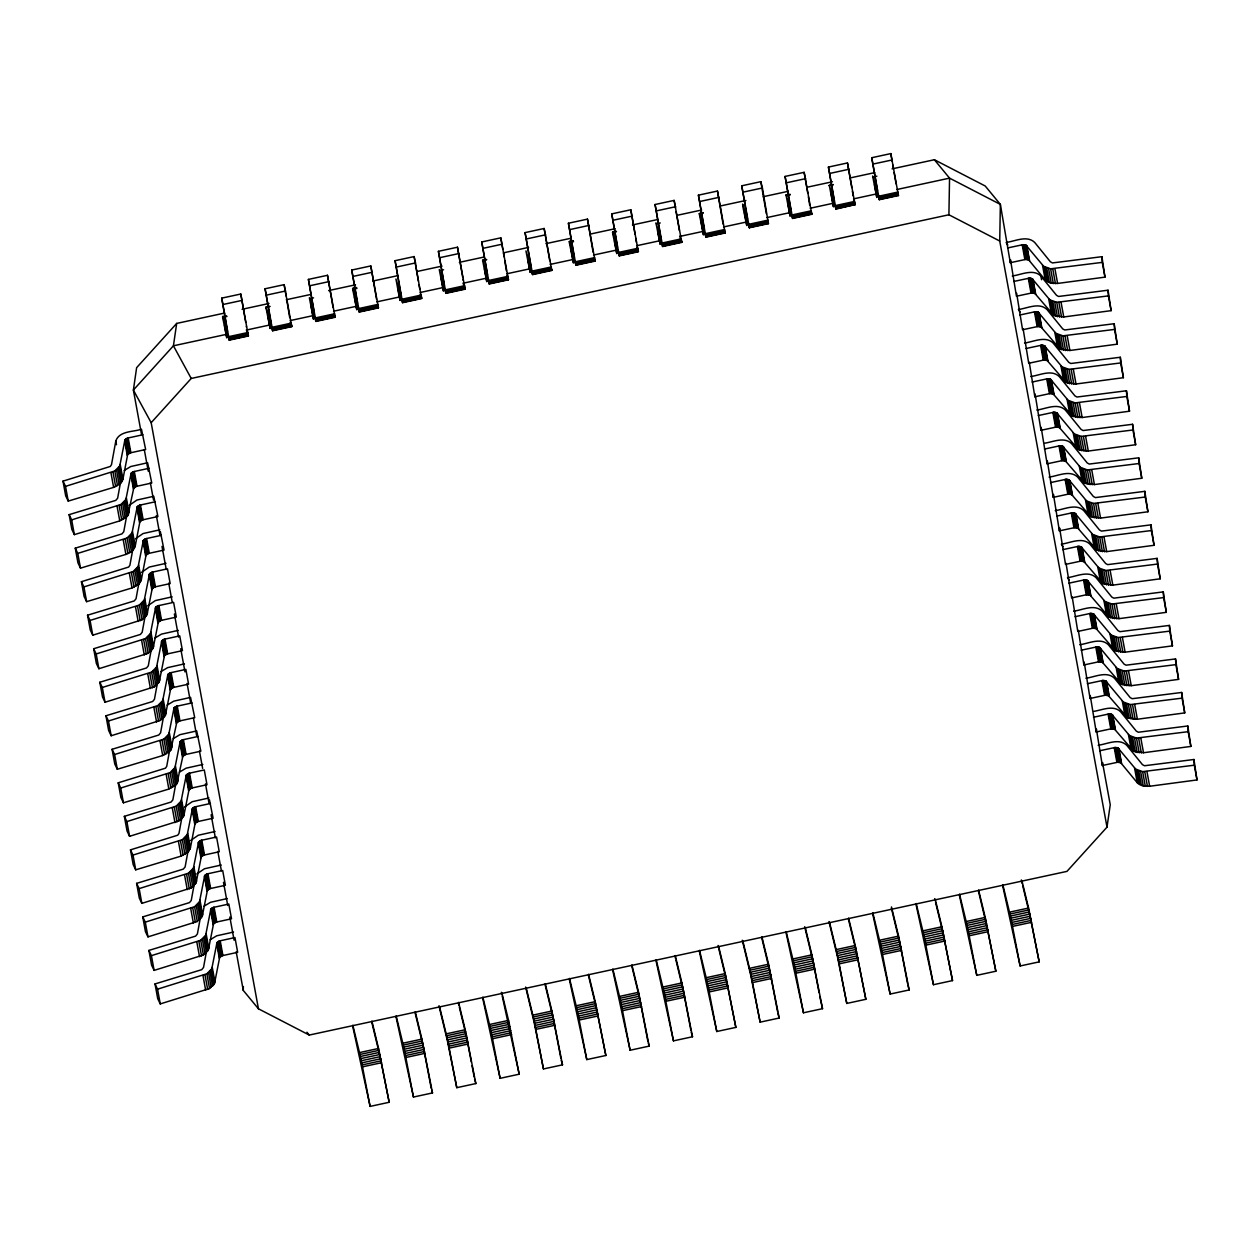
<?xml version="1.0" encoding="UTF-8"?>
<svg xmlns="http://www.w3.org/2000/svg" width="1260" height="1260" viewBox="0 0 1260 1260"><rect width="100%" height="100%" fill="white"/><g stroke="black" fill="none" stroke-linecap="round" stroke-linejoin="round"><path stroke-width="1.5" d="M248.441 335.995L229.288 340.137L221.744 298.132L240.802 294.021L248.362 336.01L246.377 329.868M270.805 322.119L265.072 288.776L284.146 284.65L291.769 326.623L272.617 330.781L267.907 315.819M272.711 330.75L265.072 288.776M335.097 317.268L327.474 275.294L308.401 279.405L314.118 312.385L309.361 297.707L313.457 319.205L311.173 306.353L315.961 321.41L335.097 317.268L334.64 316.291M359.368 312.023L351.745 270.05L370.802 265.939L378.441 307.897L359.289 312.055L354.501 296.982L356.785 309.85L352.595 288.682L356.501 287.516M376.551 299.266L370.802 265.939M400.806 294.021L395.073 260.694L414.146 256.567L421.533 298.242M421.769 298.541L402.633 302.683L395.073 260.694M465.113 289.186L457.474 247.212L438.401 251.323L444.119 284.303L439.283 269.624L443.457 291.123L441.173 278.271L445.961 293.328L465.113 289.186L463.05 283.059M508.441 279.815L500.803 237.841L481.745 241.967L487.447 274.932L482.612 260.253L486.785 281.752L484.502 268.9L489.29 283.973L508.441 279.815L506.914 275.42M551.77 270.459L544.147 228.485L525.073 232.612L530.791 265.577L525.94 250.898L530.129 272.396L527.846 259.544L532.634 274.601L551.77 270.459L551.313 269.498M595.114 261.088L575.962 265.246L568.417 223.24L587.475 219.13L595.114 261.088L594.641 260.127M638.442 251.732L619.29 255.89L611.746 213.885L630.803 209.758L638.206 251.433M660.807 237.857L655.074 204.514L674.147 200.403L681.77 242.377L662.634 246.519L657.925 231.572M662.713 246.487L655.074 204.514M704.151 228.501L698.418 195.158L717.476 191.047L725.114 233.005L705.962 237.163L701.206 222.091L703.458 234.943L699.269 213.791L703.174 212.625M749.385 227.761L741.746 185.803L760.819 181.676L762.41 187.976L768.442 223.65L749.306 227.792L744.502 212.735L746.786 225.587L743.274 208.798L742.612 204.089L747.463 219.145L741.746 185.803M811.786 214.294L804.148 172.321L785.074 176.431L790.792 209.396L785.957 194.733L790.13 216.232L787.846 203.38L792.635 218.437L811.786 214.294L811.314 213.318M855.115 204.923L847.476 162.949L828.418 167.076L834.12 200.041L829.285 185.362L833.458 206.861L831.175 194.008L835.963 209.081L854.878 204.624M898.443 195.568L890.82 153.594L871.747 157.72L877.464 190.685L872.613 176.006L876.803 197.505L874.519 184.653L879.307 199.71L898.443 195.568L897.986 194.591M1098.169 745.259C1106.894 744.203 1119.053 737.698 1126.786 745.337L1142.458 764.647L1144.474 765.749L1193.944 759.496L1197 779.94L1149.64 786.256L1143.308 786.067L1137.26 782.744L1120.786 762.773L1117.62 762.253L1102.327 765.513L1102.516 762.568L1110.249 804.762L1107.005 827.143L1066.952 871.385L309.267 1035.058L258.442 1008.803L243.275 990.407L243.338 986.548M1107.005 827.143L999.731 241.022L948.906 214.767L949.552 178.132L934.369 159.737L892.064 168.871M999.731 241.022L1000.361 204.404L985.194 185.992L934.369 159.737M267.829 315.709L270.113 328.561L265.939 307.409L269.845 306.243M573.174 240.707L569.362 241.526L569.331 242.534L573.457 263.041L571.174 250.189L575.962 265.246M619.29 255.89L614.534 240.817L616.786 253.669L612.675 233.163L612.612 232.171L616.423 231.352M657.83 231.572L660.13 244.314L655.94 222.815L660.791 237.872M1007.795 245.007L1006.142 242.456C1014.867 241.384 1027.026 234.88 1034.759 242.518L1050.431 261.828L1052.447 262.93L1101.917 256.693L1104.973 277.137L1057.612 283.437L1051.281 283.248L1045.233 279.94L1028.758 259.969L1025.593 259.434L1010.3 262.71L1000.361 204.404L949.552 178.132L896.884 189.52M1010.3 262.71L1010.489 259.749L1016.442 296.226L1031.719 292.966L1034.885 293.486L1053.88 315.504L1063.755 316.969L1111.115 310.653L1108.044 290.209L1058.573 296.462L1056.557 295.36L1040.902 276.05C1033.168 268.411 1021.01 274.916 1012.284 275.971M1020.064 312.039L1018.411 309.488C1027.136 308.432 1039.295 301.927 1047.028 309.566L1062.7 328.876L1064.716 329.978L1114.186 323.725L1117.242 344.169L1069.882 350.485L1060.022 349.02L1041.028 327.002L1037.862 326.482L1022.569 329.742L1016.631 293.281M1024.553 343.019C1033.279 341.948 1045.438 335.443 1053.171 343.082L1068.826 362.392L1070.842 363.494L1120.313 357.257L1123.384 377.701L1076.024 384.001L1066.149 382.536L1047.155 360.533L1043.989 359.998L1028.711 363.274L1023.104 328.671M1030.68 376.535C1039.406 375.48 1051.564 368.975 1059.298 376.614L1074.969 395.923L1076.985 397.026L1126.456 390.773L1129.511 411.217L1082.151 417.533L1072.292 416.068L1053.297 394.049L1050.131 393.529L1034.838 396.79L1029.247 362.187M1034.838 396.79L1035.027 393.844M1036.822 410.051C1045.548 408.996 1057.707 402.491 1065.44 410.13L1081.096 429.44L1083.112 430.542L1132.582 424.289L1135.654 444.733L1088.293 451.048L1078.418 449.584L1059.424 427.565L1056.258 427.045L1040.981 430.306L1035.373 395.719M1040.981 430.306L1041.169 427.36L1047.107 463.822L1062.4 460.562L1065.566 461.097L1084.561 483.1L1094.42 484.565L1141.781 478.249L1138.725 457.821L1089.254 464.058L1087.238 462.955L1071.567 443.646C1064.417 436.417 1052.982 441.929 1044.776 443.189M1047.107 463.822L1047.312 460.877L1053.25 497.353L1068.527 494.077L1071.693 494.613L1090.688 516.616L1100.563 518.096L1147.923 511.78L1144.852 491.337L1095.397 497.59L1093.365 496.472L1077.709 477.162C1069.976 469.539 1057.817 476.044 1049.092 477.099M1053.25 497.353L1053.439 494.392L1059.377 530.87L1074.67 527.609L1077.835 528.129L1096.83 550.148L1106.705 551.612L1154.05 545.297L1150.994 524.853L1101.524 531.106L1099.507 530.003L1083.836 510.694C1076.119 503.055 1063.944 509.56 1055.234 510.615M1059.377 530.87L1059.581 527.924L1065.519 564.385L1080.796 561.125L1083.978 561.645L1102.957 583.663L1112.832 585.128L1160.192 578.812L1157.137 558.369L1107.666 564.622L1105.65 563.519L1089.979 544.21C1082.245 536.571 1070.086 543.076 1061.361 544.147L1063.015 546.698M1069.141 580.214L1067.504 577.663C1076.213 576.608 1088.388 570.087 1096.121 577.726L1111.777 597.035L1113.793 598.153L1163.264 591.901L1166.319 612.344L1118.975 618.66L1109.099 617.179L1090.105 595.177L1086.939 594.641L1071.646 597.917L1066.054 563.315M1073.63 611.179C1082.356 610.123 1094.515 603.619 1102.248 611.258L1117.919 630.567L1119.935 631.669L1169.406 625.417L1172.461 645.86L1125.101 652.176L1115.226 650.711L1096.247 628.693L1093.082 628.173L1077.788 631.433L1072.197 596.846M1079.773 644.71C1088.483 643.639 1100.657 637.135 1108.39 644.774L1124.046 664.083L1126.062 665.185L1175.533 658.933L1178.588 679.376L1131.244 685.692L1121.369 684.227L1102.374 662.209L1099.208 661.689L1083.915 664.949L1078.324 630.362M1083.915 664.949L1084.12 662.004M1085.899 678.226C1094.625 677.171 1106.784 670.651 1114.517 678.289L1130.188 697.599L1132.205 698.702L1181.675 692.465L1184.731 712.908L1137.37 719.224L1127.495 717.743L1108.516 695.74L1105.351 695.205L1090.058 698.481L1084.466 663.878M1090.058 698.481L1090.246 695.52L1096.2 731.997L1111.477 728.737L1114.643 729.256L1133.638 751.275L1143.513 752.74L1190.858 746.424L1187.802 725.981L1138.331 732.233L1136.315 731.131L1120.66 711.821C1113.494 704.592 1102.059 710.089 1093.869 711.349M1096.2 731.997L1096.389 729.052L1102.327 765.513M224.752 313.031L176.684 323.426L173.423 345.807L133.387 390.049L141.514 434.448M115.81 441.047L111.494 464.672L110.25 466.483L63 481.131L65.693 495.873L68.229 501.102L113.62 487.384L120.582 483.383L122.929 479.178L127.638 454.639L130.189 452.876L145.64 449.505L141.482 429.251C133.418 432.007 119.196 430.731 115.81 441.047L116.487 444.733M63 481.131L65.52 486.36L114.818 470.956L119.779 465.869L124.929 439.882L127.496 438.118L142.931 434.747M120.629 481.84L117.637 498.188L115.826 500.362L69.142 514.647L71.836 529.389L74.356 534.618L119.763 520.9L127.827 515.56L133.765 488.155L136.332 486.391L151.767 483.021L147.609 462.766L130.804 466.515L124.173 470.5M69.142 514.647L71.662 519.876L120.96 504.488L125.921 499.401L131.071 473.413L133.623 471.649L149.074 468.279M126.756 515.356L123.763 531.72L121.968 533.894L75.269 548.163L77.962 562.921L80.498 568.15L125.89 554.416L131.45 551.659L135.198 546.226L139.907 521.672L142.459 519.908L157.91 516.537L153.751 496.283L136.946 500.031L129.26 505.323M75.269 548.163L77.789 553.392L127.087 538.004L132.048 532.917L137.198 506.93L139.765 505.166L155.201 501.795M133.229 547.06L129.906 565.236L128.662 567.047L81.412 581.695L84.105 596.437L86.625 601.666L132.032 587.947L138.994 583.931L141.325 579.742L146.034 555.203L148.601 553.439L164.036 550.069L160.366 531.641M81.412 581.695L83.932 586.908L133.229 571.52L138.19 566.433L143.341 540.445L145.892 538.681L161.343 535.311M139.025 582.403L136.033 598.752L134.237 600.926L87.538 615.211L90.247 629.953L92.767 635.182L142.065 619.794L147.026 614.707L152.177 588.719L154.728 586.955L170.179 583.585L167.47 568.827L152.035 572.213L149.468 573.977L144.317 599.965L139.356 605.052L90.058 620.44L87.538 615.211M145.168 615.919L142.175 632.268L140.38 634.457L93.681 648.727L96.374 663.484L98.894 668.713L148.192 653.31L153.153 648.223L158.303 622.235L160.87 620.471L176.305 617.101L173.612 602.359L158.161 605.729L155.61 607.493L150.46 633.481L145.498 638.568L96.201 653.956L93.681 648.727M151.294 649.435L148.302 665.8L146.506 667.973L99.808 682.259L102.517 697L105.037 702.23L154.334 686.842L159.296 681.755L164.446 655.767L166.997 654.003L182.448 650.633L179.739 635.875L164.304 639.245L161.737 641.009L156.587 666.997L151.625 672.084L102.328 687.472L99.808 682.259M157.437 682.967L154.445 699.316L152.649 701.489L105.95 715.774L108.644 730.516L111.163 735.745L160.461 720.358L165.422 715.27L170.572 689.283L173.14 687.519L188.575 684.149L185.881 669.391L170.446 672.777L167.879 674.525L162.729 700.528L157.768 705.616L108.47 721.003L105.95 715.774M163.564 716.483L160.587 732.832L158.776 735.021L112.077 749.29L114.786 764.048L117.306 769.261L162.697 755.543L170.777 750.204L176.715 722.799L179.266 721.035L194.717 717.664L190.559 697.41L173.754 701.159L167.123 705.143M112.077 749.29L114.613 754.519L163.894 739.132L168.856 734.044L174.006 708.057L176.573 706.293L192.008 702.923M170.037 748.188L166.714 766.363L165.47 768.175L118.219 782.822L120.913 797.564L123.433 802.793L168.84 789.059L176.904 783.72L182.842 756.331L185.409 754.567L200.844 751.18L196.702 730.942L179.897 734.674L173.25 738.659M118.219 782.822L120.739 788.035L170.037 772.648L174.998 767.56L180.148 741.573L182.716 739.809L198.151 736.438M175.833 783.531L172.856 799.88L171.045 802.053L124.346 816.338L127.055 831.08L129.575 836.309L178.873 820.922L183.834 815.834L188.984 789.847L191.552 788.083L206.986 784.712L204.277 769.955L188.843 773.325L186.275 775.089L181.125 801.077L176.179 806.164L126.882 821.567L124.346 816.338M182.306 815.22L178.983 833.395L177.739 835.207L130.489 849.854L133.182 864.612L135.718 869.825L181.109 856.107L188.071 852.106L190.402 847.917L195.111 823.363L197.678 821.599L213.113 818.228L209.443 799.817M130.489 849.854L133.009 855.083L182.306 839.695L187.268 834.608L192.418 808.621L194.985 806.857L210.42 803.486M188.118 850.563L185.126 866.927L183.314 869.101L136.615 883.37L139.324 898.128L141.845 903.357L191.142 887.969L196.103 882.882L201.254 856.879L203.821 855.131L219.256 851.744L216.562 837.002L201.112 840.373L198.56 842.137L193.41 868.124L188.449 873.211L139.151 888.599L136.615 883.37M194.245 884.079L191.252 900.443L189.457 902.617L142.758 916.902L145.451 931.644L147.987 936.873L197.285 921.485L202.23 916.398L207.38 890.411L209.948 888.647L225.382 885.276L222.689 870.518L207.254 873.889L204.687 875.653L199.537 901.64L194.576 906.728L145.278 922.131L142.758 916.902M200.387 917.611L197.395 933.959L195.584 936.133L148.885 950.418L151.594 965.176L154.114 970.389L203.411 955.001L208.373 949.914L213.523 923.927L216.09 922.163L231.525 918.792L228.832 904.05L213.381 907.42L210.83 909.184L205.679 935.172L200.718 940.259L151.421 955.647L148.885 950.418M206.514 951.127L203.522 967.491L201.726 969.664L155.027 983.934L157.72 998.692L160.256 1003.921L209.554 988.533L214.515 983.43L219.665 957.442L222.217 955.694L237.667 952.308L234.959 937.566L219.523 940.936L216.956 942.7L211.806 968.688L206.845 973.775L157.547 989.163L155.027 983.934M135.387 538.839L143.073 533.547L159.878 529.814M141.529 572.355L149.215 567.079L166.021 563.33M147.656 605.887L155.342 600.595L172.163 596.846M184.48 807.014L192.166 801.722L208.971 797.974M190.606 840.53L198.292 835.238L215.098 831.506M196.749 874.046L204.435 868.77L221.24 865.022M176.684 323.426L136.631 367.668L133.387 390.049L151.168 422.698L258.442 1008.803M151.168 422.698L191.221 378.457L948.906 214.767M154.854 638.096L161.485 634.111L178.29 630.378M160.981 671.611L167.612 667.642L184.432 663.894M179.393 772.175L186.023 768.206L202.828 764.458M203.931 906.271L210.562 902.286L227.367 898.538M210.073 939.787L216.704 935.802L233.509 932.069M291.69 326.655L290.241 322.229M315.961 321.41L308.401 279.405M378.362 307.928L377.984 306.936M445.961 293.328L438.401 251.323M489.29 283.973L481.745 241.967M532.634 274.601L525.073 232.612M681.692 242.408L679.723 236.25M705.962 237.163L698.418 195.158M725.035 233.037L724.658 232.045M768.364 223.681L767.986 222.689M792.635 218.437L785.074 176.431M835.963 209.081L828.418 167.076M879.307 199.71L871.747 157.72M223.335 304.432L242.393 300.321M266.663 295.076L285.736 290.95M310.007 285.705L329.065 281.594M353.335 276.349L372.409 272.223M396.664 266.994L415.737 262.868M440.008 257.623L459.065 253.512M483.336 248.267L502.409 244.141M526.664 238.896L545.737 234.785M570.008 229.541L589.066 225.414M613.337 220.185L632.41 216.059M656.68 210.814L675.738 206.703M700.009 201.458L719.082 197.332M743.337 192.087L762.41 187.976M786.681 182.731L805.738 178.621M830.009 173.376L849.082 169.249M873.337 164.005L892.411 159.894M242.062 309.298L268.978 303.487M286.288 299.738L311.299 294.336M328.592 290.603L355.525 284.791M372.834 281.043L397.829 275.641M417.06 271.498L442.055 266.096M459.365 262.348L484.376 256.961M503.606 252.803L528.601 247.401M545.911 243.652L570.906 238.266M590.137 234.108L615.132 228.706M632.441 224.957L657.452 219.571M676.683 215.413L701.678 210.011M720.909 205.852L745.904 200.45M763.213 196.718L788.209 191.315M807.439 187.157L832.45 181.755M849.76 178.022L874.755 172.62M482.612 260.253L486.502 259.434M829.285 185.362L833.175 184.543M229.288 340.137L224.532 325.08L226.784 337.932L222.658 317.425L222.611 316.433L226.658 315.929M265.939 307.409L269.75 306.574M352.69 288.335L356.659 287.847M482.848 260.584L486.659 259.765M569.362 241.526L573.332 241.038M612.612 232.517L616.423 231.682M699.363 213.444L703.332 212.956M786.193 195.064L790.004 194.229M829.269 185.708L833.081 184.873M222.847 316.764L226.879 316.591M309.724 298.683L313.551 297.864M352.847 288.666L356.879 288.509M439.74 270.601L443.551 269.782M569.52 241.857L573.552 241.7M656.397 223.792L660.224 222.973M786.413 195.709L790.225 194.89M873.07 176.983L876.881 176.164M225.934 334.467L173.423 345.807L191.221 378.457M246.865 329.947L269.262 325.096M290.194 320.575L312.59 315.74M333.522 311.22L355.934 306.385M376.866 301.849L399.262 297.014L400.113 300.478L397.829 287.627L402.633 302.683M420.194 292.493L442.591 287.658M463.538 283.138L485.935 278.287M506.866 273.767L529.263 268.931M550.195 264.411L572.607 259.576M593.539 255.055L615.935 250.205M636.867 245.684L659.263 240.849M680.195 236.329L702.608 231.493M723.539 226.957L745.936 222.122M766.867 217.602L789.264 212.767M810.196 208.246L832.608 203.395M853.54 198.875L875.936 194.04M228.926 336.609L247.984 332.482M272.255 327.238L291.328 323.127M315.583 317.882L334.656 313.756M358.927 308.511L377.984 304.4M402.255 299.155L421.328 295.045M445.583 289.8L464.656 285.673M488.927 280.429L507.985 276.318M532.255 271.073L551.329 266.947M575.599 261.718L594.657 257.591M618.928 252.346L638.001 248.236M662.256 242.991L681.329 238.864M705.6 233.62L724.658 229.509M748.928 224.264L768.001 220.138M792.256 214.909L811.33 210.782M835.6 205.537L854.658 201.427M878.929 196.182L898.002 192.055M229.147 337.948L248.204 333.821M272.475 328.592L291.548 324.466M315.819 319.221L334.877 315.11M359.147 309.865L378.205 305.739M402.475 300.494L421.549 296.384M445.82 291.139L464.877 287.028M489.148 281.783L508.221 277.657M532.476 272.412L551.549 268.301M575.82 263.057L594.877 258.93M619.148 253.701L638.221 249.575M662.476 244.33L681.55 240.219M705.82 234.974L724.878 230.848M749.149 225.603L768.222 221.492M792.493 216.248L811.55 212.121M835.821 206.892L854.894 202.766M879.149 197.521L898.222 193.41M228.91 339.145L248.362 334.877M272.632 329.632L291.69 325.521M315.583 320.418L335.034 316.15M359.305 310.905L378.362 306.794M402.633 301.55L421.69 297.439M445.583 292.336L465.034 288.067M489.305 282.823L508.363 278.712M532.255 273.609L551.707 269.341M575.962 264.112L595.035 259.985M619.306 254.74L638.363 250.63M662.634 245.385L681.707 241.258M705.962 236.014L725.035 231.903M748.913 226.8L768.364 222.532M792.635 217.303L811.708 213.176M835.978 207.931L855.036 203.821M879.307 198.576L898.38 194.449M229.131 339.806L248.441 335.601M272.475 330.451L291.769 326.245M315.803 321.095L335.113 316.874M359.132 311.724L378.441 307.519M402.475 302.368L421.769 298.163M445.804 292.997L465.113 288.792M489.148 283.642L508.441 279.436M532.476 274.286L551.77 270.081M575.804 264.915L595.114 260.71M619.148 255.559L638.442 251.354M662.476 246.188L681.786 241.983M705.805 236.833L725.114 232.627M749.149 227.477L768.442 223.272M792.477 218.106L811.786 213.901M835.805 208.75L855.115 204.545M879.149 199.395L898.443 195.174M1007.606 247.952L1022.884 244.692L1026.05 245.212L1043.642 266.285L1050.604 268.805L1102.28 262.379L1101.917 256.693M1013.733 281.468L1029.026 278.208L1032.192 278.743L1049.769 299.817L1056.746 302.321L1108.406 295.895L1108.044 290.209M1019.875 315L1035.153 311.724L1038.319 312.26L1055.911 333.333L1062.873 335.837L1114.549 329.427L1114.186 323.725M1026.002 348.516L1041.295 345.256L1044.461 345.775L1062.038 366.849L1069.015 369.369L1120.675 362.943L1120.313 357.257M1032.145 382.032L1047.422 378.772L1050.588 379.291L1068.181 400.381L1075.142 402.885L1126.818 396.459L1126.456 390.773M1038.272 415.564L1053.565 412.288L1056.731 412.823L1074.323 433.897L1081.285 436.401L1132.945 429.991L1132.582 424.289M1044.414 449.08L1059.692 445.82L1062.873 446.339L1080.45 467.413L1087.411 469.933L1139.087 463.507L1138.725 457.821M1050.541 482.596L1065.834 479.335L1069 479.855L1086.592 500.945L1093.554 503.449L1145.214 497.023L1144.852 491.337M1056.683 516.127L1071.976 512.851L1075.142 513.387L1092.719 534.46L1099.697 536.965L1151.356 530.554L1150.994 524.853M1062.81 549.644L1078.103 546.383L1081.269 546.903L1098.862 567.976L1105.823 570.497L1157.483 564.07L1157.137 558.369M1068.953 583.159L1084.246 579.899L1087.411 580.419L1104.988 601.508L1111.966 604.012L1163.626 597.587L1163.264 591.901M1075.095 616.691L1090.372 613.415L1093.538 613.951L1111.131 635.024L1118.092 637.528L1169.753 631.118L1169.406 625.417M1081.222 650.207L1096.515 646.947L1099.681 647.467L1117.258 668.54L1124.235 671.06L1175.895 664.634L1175.533 658.933M1087.364 683.723L1102.642 680.463L1105.808 680.983L1123.4 702.056L1130.362 704.576L1182.037 698.15L1181.675 692.465M1093.491 717.255L1108.784 713.979L1111.95 714.514L1129.527 735.588L1136.504 738.092L1188.164 731.682L1187.802 725.981M1099.633 750.771L1114.911 747.511L1118.077 748.03L1135.669 769.104L1142.631 771.624L1194.307 765.198L1193.944 759.496M352.847 1025.215L359.494 1052.588L378.551 1048.462L389.183 1102.28L370.109 1106.406L352.737 1026.443M396.175 1015.859L402.822 1043.233L421.895 1039.106L432.511 1092.924L413.453 1097.05L396.065 1017.088M439.519 1006.488L446.15 1033.861L465.224 1029.751L475.855 1083.569L456.781 1087.679L447.379 1040.744L438.952 1005.764M482.848 997.133L489.494 1024.506L508.552 1020.38L519.183 1074.197L500.11 1078.324L482.738 998.361M526.176 987.761L532.822 1015.135L551.896 1011.024L562.511 1064.842L543.454 1068.953L534.051 1022.017L525.625 987.053M569.52 978.406L576.151 1005.779L595.224 1001.653L605.855 1055.486L586.782 1059.597L569.41 979.634M612.848 969.05L619.495 996.424L638.552 992.297L649.183 1046.115L630.11 1050.242L612.738 970.279M656.177 959.679L662.823 987.053L681.896 982.942L692.512 1036.759L673.454 1040.87L656.066 960.923M699.52 950.323L706.167 977.697L725.224 973.57L735.856 1027.388L716.783 1031.515L699.41 951.552M742.849 940.968L749.495 968.326L768.568 964.215L779.184 1018.033L760.126 1022.159L750.724 975.208L742.282 940.244M786.177 931.597L792.823 958.97L811.897 954.859L822.528 1008.677L803.455 1012.788L786.067 932.825M829.521 922.241L836.167 949.615L855.225 945.488L865.856 999.306L846.783 1003.433L837.38 956.482L828.954 921.517M872.849 912.87L879.496 940.244L898.569 936.133L909.184 989.95L890.127 994.061L872.739 914.114M916.193 903.514L922.824 930.888L941.897 926.761L952.528 980.595L933.455 984.706L916.083 904.743M959.522 894.159L966.168 921.533L985.225 917.406L995.857 971.224L976.783 975.35L959.411 895.387M1002.85 884.788L1009.496 912.161L1028.569 908.05L1039.185 961.868L1020.128 965.979L1002.739 886.016M359.494 1052.588L359.935 1054.462L379.008 1050.336M402.822 1043.233L403.263 1045.091L422.336 1040.981M446.15 1033.861L446.607 1035.736L465.665 1031.625M489.494 1024.506L489.935 1026.38L509.008 1022.254M532.822 1015.135L533.263 1017.009L552.337 1012.898M576.151 1005.779L576.608 1007.653L595.665 1003.527M619.495 996.424L619.936 998.298L639.009 994.172M662.823 987.053L663.28 988.927L682.337 984.816M706.167 977.697L706.608 979.571L725.665 975.445M749.495 968.326L749.936 970.2L769.01 966.089M792.823 958.97L793.28 960.844L812.338 956.718M836.167 949.615L836.608 951.489L855.682 947.362M879.496 940.244L879.937 942.118L899.01 938.007M922.824 930.888L923.281 932.762L942.338 928.636M966.168 921.533L966.609 923.391L985.682 919.28M1009.496 912.161L1009.937 914.036L1029.011 909.925M359.935 1054.462L360.391 1056.478L379.465 1052.368M403.263 1045.091L403.735 1047.123L422.793 1042.996M446.607 1035.736L447.064 1037.752L466.137 1033.641M489.935 1026.38L490.408 1028.396L509.465 1024.285M533.263 1017.009L533.736 1019.041L552.809 1014.914M576.608 1007.653L577.064 1009.669L596.137 1005.559M619.936 998.298L620.408 1000.314L639.466 996.188M663.28 988.927L663.736 990.958L682.81 986.832M706.608 979.571L707.065 981.587L726.138 977.476M749.936 970.2L750.409 972.232L769.466 968.105M793.28 960.844L793.737 962.861L812.81 958.75M836.608 951.489L837.081 953.505L856.139 949.378M879.937 942.118L880.409 944.149L899.482 940.023M923.281 932.762L923.737 934.778L942.811 930.667M966.609 923.391L967.081 925.423L986.139 921.296M1009.937 914.036L1010.41 916.052L1029.483 911.941M360.391 1056.478L360.864 1058.589L379.937 1054.478M403.735 1047.123L404.208 1049.233L423.265 1045.123M447.064 1037.752L447.536 1039.878L466.609 1035.752M490.408 1028.396L490.88 1030.507L509.938 1026.396M533.736 1019.041L534.208 1021.151L553.266 1017.025M577.064 1009.669L577.537 1011.796L596.61 1007.669M620.408 1000.314L620.881 1002.425L639.938 998.314M663.736 990.958L664.209 993.069L683.282 988.942M707.065 981.587L707.537 983.698L726.61 979.587M750.409 972.232L750.881 974.342L769.939 970.216M793.737 962.861L794.209 964.987L813.283 960.86M837.081 953.505L837.538 955.615L856.611 951.505M880.409 944.149L880.882 946.26L899.939 942.133M923.737 934.778L924.21 936.889L943.283 932.778M967.081 925.423L967.554 927.533L986.611 923.422M1010.41 916.052L1010.882 918.178L1029.956 914.051M370.109 1106.406L361.336 1060.747L380.41 1056.62M413.453 1097.05L404.665 1051.391L423.738 1047.265M456.781 1087.679L448.009 1042.02L467.066 1037.909M500.11 1078.324L491.337 1032.664L510.41 1028.538M543.454 1068.953L534.665 1023.293L553.738 1019.183M586.782 1059.597L578.009 1013.938L597.067 1009.827M630.11 1050.242L621.337 1004.582L640.411 1000.456M673.454 1040.87L664.681 995.211L683.739 991.1M716.783 1031.515L708.01 985.856L727.083 981.729M760.126 1022.159L751.338 976.5L770.411 972.373M803.455 1012.788L794.682 967.129L813.739 963.018M846.783 1003.433L838.01 957.773L857.083 953.647M890.127 994.061L881.339 948.402L900.412 944.291M933.455 984.706L924.683 939.047L943.74 934.92M976.783 975.35L968.011 929.691L987.084 925.564M1020.128 965.979L1011.339 920.32L1030.412 916.209M361.777 1062.873L380.851 1058.746M405.122 1053.517L424.179 1049.391M448.45 1044.146L467.523 1040.035M491.778 1034.791L510.851 1030.664M535.122 1025.419L554.179 1021.309M578.45 1016.064L597.524 1011.953M621.778 1006.708L640.852 1002.582M665.122 997.337L684.18 993.226M708.451 987.982L727.524 983.855M751.795 978.626L770.852 974.5M795.123 969.255L814.196 965.144M838.451 959.899L857.524 955.773M881.795 950.528L900.853 946.417M925.123 941.173L944.197 937.046M968.452 931.817L987.525 927.691M1011.796 922.446L1030.853 918.335M362.203 1064.92L381.26 1060.794M405.531 1055.549L424.604 1051.438M448.859 1046.194L467.933 1042.083M492.203 1036.838L511.261 1032.712M535.531 1027.467L554.605 1023.356M578.86 1018.111L597.933 1013.985M622.204 1008.756L641.261 1004.63M665.532 999.385L684.605 995.274M708.876 990.029L727.933 985.903M752.204 980.658L771.277 976.547M795.533 971.303L814.606 967.176M838.876 961.947L857.934 957.82M882.205 952.576L901.278 948.465M925.533 943.22L944.606 939.094M968.877 933.849L987.934 929.738M1012.205 924.494L1031.278 920.383M362.565 1066.826L381.638 1062.7M405.909 1057.471L424.966 1053.344M449.237 1048.1L468.31 1043.989M492.565 1038.744L511.639 1034.617M535.909 1029.373L554.967 1025.262M579.238 1020.017L598.311 1015.906M622.566 1010.662L641.639 1006.535M665.91 1001.29L684.967 997.18M709.238 991.935L728.312 987.808M752.582 982.579L771.64 978.453M795.91 973.208L814.984 969.097M839.239 963.853L858.312 959.726M882.583 954.481L901.64 950.371M925.911 945.126L944.984 941M969.239 935.77L988.312 931.644M1012.583 926.399L1031.641 922.288M612.612 232.171L617.447 247.228L611.746 213.885M265.939 307.062L270.774 322.119M306.936 1032.239L309.267 1035.058M704.12 228.501L699.52 213.775M400.79 294.037L395.939 278.98L399.262 297.014M809.723 205.333L808.416 196.922M723.067 224.059L717.476 191.047M593.066 252.142L587.475 219.13M506.394 270.868L504.756 260.552M463.066 280.224L463.066 279.373M289.721 317.677L286.76 299.801M246.393 327.033L246.393 326.183M853.587 200.529L854.658 203.963M636.914 247.338L637.985 250.772M569.74 242.518L574.119 256.599L568.417 223.24M420.241 294.147L421.312 297.58M353.068 289.327L357.446 303.392L351.745 270.05M223.067 317.41L227.446 331.49L221.744 298.132M1039.185 961.868L1030.097 916.351M995.857 971.224L987.383 928.903M952.528 980.595L943.126 933.644M907.893 985.32L909.184 989.95M865.856 999.306L857.383 956.986M822.528 1008.677L819.788 996.503M777.892 1013.418L779.184 1018.033M735.856 1027.388L726.453 980.453M691.236 1032.129L692.512 1036.759M648.333 1043.044L649.183 1046.115M605.855 1055.486L596.61 1009.244M561.22 1060.211L562.511 1064.842M519.183 1074.197L502.236 996.061M474.563 1078.938L475.855 1083.569M431.66 1089.837L432.511 1092.924M389.183 1102.28L379.937 1056.053M1021.923 880.677L1028.569 908.05M1022.679 885.544L1029.94 915.642M978.595 890.033L985.225 917.406M935.251 899.388L941.897 926.761M935.581 902.443L942.968 932.936M891.481 906.932L898.569 936.133M848.578 918.115L855.225 945.488M855.997 950.355L848.468 919.343M805.25 927.486L811.897 954.859M761.922 936.841L768.568 964.215M718.578 946.197L725.224 973.57M718.909 949.253L726.295 979.744M675.25 955.568L681.896 982.942M676.022 960.435L683.424 991.242M631.922 964.924L638.552 992.297M639.324 997.164L631.811 966.152M588.577 974.295L595.224 1001.653M545.249 983.65L551.896 1011.024M552.211 1014.064L545.139 984.879M501.905 993.006L508.552 1020.38M458.577 1002.377L465.224 1029.751M459.349 1007.244L466.609 1037.326M415.249 1011.733L421.895 1039.106M422.651 1043.973L415.138 1012.961M371.905 1021.088L378.551 1048.462M1022.238 883.717L1021.356 879.953M978.484 891.261L987.021 927.029M761.812 938.07L770.222 973.192M675.139 956.797L675.565 958.608M588.467 975.524L596.452 1008.536M552.652 1015.891L553.565 1020.001M458.467 1003.606L458.908 1005.417M371.794 1022.332L379.78 1055.344M934.7 898.679L935.14 900.632M891.356 908.035L900.097 944.433M856.139 950.985L857.02 955.111M804.683 926.761L813.125 961.726M718.027 945.472L718.468 947.441M639.466 997.794L640.348 1001.92M501.354 992.281L501.795 994.25M422.809 1044.603L423.675 1048.729M1010.882 918.178L1011.339 920.32M967.554 927.533L968.011 929.691M924.21 936.889L924.683 939.047M880.882 946.26L881.339 948.402M837.538 955.615L838.01 957.773M794.209 964.987L794.682 967.129M750.881 974.342L751.338 976.5M707.537 983.698L708.01 985.856M664.209 993.069L664.681 995.211M620.881 1002.425L621.337 1004.582M577.537 1011.796L578.009 1013.938M534.208 1021.151L534.665 1023.293M490.88 1030.507L491.337 1032.664M447.536 1039.878L448.009 1042.02M404.208 1049.233L404.665 1051.391M360.864 1058.589L361.336 1060.747M813.283 962.435L819.079 992.738M900.239 945.11L907.547 983.446M683.566 991.919L690.874 1030.255M466.893 1038.728L471.319 1061.975M770.348 973.822L777.546 1011.528M640.71 1003.795L647.892 1041.5M553.676 1020.631L560.873 1058.337M472.043 1065.755L474.201 1077.064M424.037 1050.604L431.219 1088.309M1102.28 262.379L1104.973 277.137M1108.406 295.895L1111.115 310.653M1114.549 329.427L1117.242 344.169M1120.675 362.943L1123.384 377.701M1126.818 396.459L1129.511 411.217M1132.945 429.991L1135.654 444.733M1139.087 463.507L1141.781 478.249M1145.214 497.023L1147.923 511.78M1151.356 530.554L1154.05 545.297M1157.483 564.07L1160.192 578.812M1163.626 597.587L1166.319 612.344M1169.753 631.118L1172.461 645.86M1175.895 664.634L1178.588 679.376M1182.037 698.15L1184.731 712.908M1188.164 731.682L1190.858 746.424M1194.307 765.198L1197 779.94M1054.919 268.695L1057.612 283.437M1061.046 302.211L1063.755 316.969M1067.188 335.743L1069.882 350.485M1073.315 369.259L1076.024 384.001M1079.458 402.775L1082.151 417.533M1085.6 436.306L1088.293 451.048M1091.727 469.822L1094.42 484.565M1097.869 503.338L1100.563 518.096M1103.996 536.87L1106.705 551.612M1110.139 570.386L1112.832 585.128M1116.265 603.902L1118.975 618.66M1122.408 637.418L1125.101 652.176M1128.535 670.95L1131.244 685.692M1134.677 704.466L1137.37 719.224M1140.804 737.982L1143.513 752.74M1146.947 771.514L1149.64 786.256M1052.746 268.868L1055.439 283.61M1058.872 302.384L1061.582 317.142M1065.015 335.916L1067.708 350.658M1071.142 369.432L1073.851 384.174M1077.284 402.948L1079.977 417.706M1083.411 436.48L1086.12 451.222M1089.553 469.996L1092.247 484.738M1095.68 503.512L1098.389 518.269M1101.823 537.028L1104.516 551.785M1107.949 570.559L1110.658 585.302M1114.092 604.076L1116.785 618.833M1120.219 637.591L1122.928 652.349M1126.361 671.123L1129.054 685.865M1132.504 704.639L1135.197 719.381M1138.63 738.155L1141.324 752.913M1144.773 771.687L1147.466 786.429M1050.604 268.805L1053.313 283.547M1056.746 302.321L1059.439 317.079M1062.873 335.837L1065.582 350.595M1069.015 369.369L1071.709 384.111M1075.142 402.885L1077.851 417.643M1081.285 436.401L1083.978 451.159M1087.411 469.933L1090.12 484.675M1093.554 503.449L1096.247 518.191M1099.697 536.965L1102.39 551.722M1105.823 570.497L1108.516 585.238M1111.966 604.012L1114.659 618.755M1118.092 637.528L1120.802 652.286M1124.235 671.06L1126.928 685.802M1130.362 704.576L1133.071 719.318M1136.504 738.092L1139.197 752.85M1142.631 771.624L1145.34 786.366M1048.572 268.506L1051.281 283.248M1054.714 302.022L1057.408 316.764M1060.841 335.538L1063.55 350.296M1066.984 369.07L1069.677 383.812M1073.126 402.586L1075.819 417.328M1079.253 436.102L1081.946 450.859M1085.395 469.633L1088.089 484.376M1091.522 503.149L1094.231 517.891M1097.665 536.665L1100.358 551.423M1103.792 570.181L1106.5 584.939M1109.934 603.713L1112.627 618.455M1116.061 637.229L1118.77 651.987M1122.203 670.745L1124.897 685.503M1128.33 704.277L1131.039 719.019M1134.472 737.793L1137.166 752.551M1140.599 771.309L1143.308 786.067M1046.714 267.97L1049.407 282.712M1052.84 301.486L1055.549 316.244M1058.983 335.018L1061.676 349.76M1065.11 368.534L1067.819 383.276M1071.252 402.05L1073.945 416.808M1077.379 435.582L1080.088 450.324M1083.521 469.098L1086.214 483.84M1089.648 502.614L1092.357 517.372M1095.791 536.146L1098.484 550.888M1101.917 569.662L1104.626 584.404M1108.06 603.178L1110.753 617.935M1114.202 636.694L1116.895 651.452M1120.329 670.226L1123.022 684.967M1126.472 703.741L1129.165 718.499M1132.598 737.258L1135.292 752.015M1138.741 770.789L1141.434 785.531M1045.044 267.23L1047.753 281.972M1051.186 300.746L1053.88 315.504M1057.313 334.262L1060.022 349.02M1063.456 367.794L1066.149 382.536M1069.582 401.31L1072.292 416.068M1075.725 434.826L1078.418 449.584M1081.852 468.358L1084.561 483.1M1087.994 501.874L1090.688 516.616M1094.121 535.39L1096.83 550.148M1100.264 568.922L1102.957 583.663M1106.39 602.438L1109.099 617.179M1112.533 635.953L1115.226 650.711M1118.675 669.485L1121.369 684.227M1124.802 703.001L1127.495 717.743M1130.944 736.517L1133.638 751.275M1137.071 770.049L1139.78 784.791M1043.642 266.285L1046.335 281.043M1049.769 299.817L1052.478 314.559M1055.911 333.333L1058.605 348.075M1062.038 366.849L1064.747 381.607M1068.181 400.381L1070.874 415.123M1074.323 433.897L1077.016 448.639M1080.45 467.413L1083.143 482.17M1086.592 500.945L1089.286 515.687M1092.719 534.46L1095.428 549.202M1098.862 567.976L1101.555 582.734M1104.988 601.508L1107.697 616.25M1111.131 635.024L1113.824 649.766M1117.258 668.54L1119.967 683.298M1123.4 702.056L1126.093 716.814M1129.527 735.588L1132.236 750.33M1135.669 769.104L1138.363 783.862M1042.524 265.183L1045.233 279.94M1048.667 298.714L1051.36 313.457M1054.793 332.231L1057.502 346.973M1060.936 365.746L1063.629 380.504M1067.062 399.278L1069.772 414.02M1073.205 432.794L1075.898 447.536M1079.332 466.31L1082.041 481.068M1085.474 499.826L1088.168 514.584M1091.601 533.358L1094.31 548.1M1097.744 566.874L1100.437 581.632M1103.886 600.39L1106.579 615.148M1110.013 633.922L1112.706 648.664M1116.155 667.438L1118.849 682.195M1122.282 700.954L1124.991 715.712M1128.425 734.485L1131.118 749.227M1134.551 768.001L1137.26 782.744M1040.902 276.05L1041.579 279.736M1026.869 245.873L1029.562 260.631M1032.995 279.405L1035.704 294.147M1039.138 312.921L1041.831 327.663M1045.264 346.437L1047.974 361.195M1051.407 379.969L1054.1 394.711M1057.534 413.485L1060.243 428.227M1063.676 447.001L1066.369 461.758M1069.803 480.517L1072.512 495.274M1075.946 514.048L1078.639 528.79M1082.072 547.565L1084.781 562.322M1088.215 581.081L1090.908 595.838M1094.357 614.612L1097.05 629.354M1100.484 648.128L1103.177 662.87M1106.627 681.644L1109.32 696.402M1112.753 715.176L1115.462 729.918M1118.896 748.692L1121.589 763.434M1026.506 245.527L1029.199 260.269M1032.633 279.043L1035.342 293.785M1038.775 312.559L1041.469 327.316M1044.918 346.091L1047.611 360.832M1051.045 379.606L1053.738 394.349M1057.187 413.123L1059.88 427.88M1063.314 446.638L1066.023 461.396M1069.457 480.17L1072.15 494.912M1075.583 513.686L1078.292 528.444M1081.726 547.202L1084.419 561.96M1087.852 580.734L1090.561 595.476M1093.995 614.25L1096.688 628.992M1100.122 647.766L1102.831 662.524M1106.264 681.298L1108.957 696.04M1112.391 714.814L1115.1 729.556M1118.533 748.33L1121.227 763.087M1026.05 245.212L1028.758 259.969M1032.192 278.743L1034.885 293.486M1038.319 312.26L1041.028 327.002M1044.461 345.775L1047.155 360.533M1050.588 379.291L1053.297 394.049M1056.731 412.823L1059.424 427.565M1062.873 446.339L1065.566 461.097M1069 479.855L1071.693 494.613M1075.142 513.387L1077.835 528.129M1081.269 546.903L1083.978 561.645M1087.411 580.419L1090.105 595.177M1093.538 613.951L1096.247 628.693M1099.681 647.467L1102.374 662.209M1105.808 680.983L1108.516 695.74M1111.95 714.514L1114.643 729.256M1118.077 748.03L1120.786 762.773M1025.53 244.975L1028.223 259.718M1031.657 278.491L1034.365 293.233M1037.799 312.007L1040.492 326.765M1043.926 345.539L1046.635 360.281M1050.068 379.055L1052.761 393.797M1056.195 412.571L1058.904 427.329M1062.337 446.103L1065.031 460.845M1068.464 479.619L1071.173 494.361M1074.607 513.135L1077.3 527.893M1080.733 546.651L1083.442 561.409M1086.876 580.183L1089.569 594.925M1093.003 613.699L1095.712 628.457M1099.145 647.215L1101.839 661.972M1105.288 680.746L1107.981 695.488M1111.414 714.262L1114.108 729.005M1117.557 747.778L1120.25 762.536M1024.931 244.786L1027.625 259.544M1031.058 278.318L1033.767 293.06M1037.2 311.834L1039.894 326.576M1043.327 345.35L1046.036 360.108M1049.47 378.882L1052.163 393.624M1055.597 412.398L1058.306 427.14M1061.739 445.914L1064.432 460.672M1067.866 479.43L1070.575 494.188M1074.008 512.962L1076.701 527.704M1080.135 546.478L1082.844 561.235M1086.278 579.994L1088.971 594.751M1092.404 613.525L1095.113 628.267M1098.547 647.041L1101.24 661.784M1104.689 680.558L1107.382 695.315M1110.816 714.089L1113.509 728.831M1116.958 747.605L1119.652 762.347M1024.27 244.676L1026.979 259.434M1030.412 278.208L1033.106 292.95M1036.539 311.724L1039.248 326.482M1042.681 345.24L1045.375 359.998M1048.808 378.772L1051.517 393.514M1054.951 412.288L1057.644 427.03M1061.093 445.804L1063.786 460.562M1067.22 479.335L1069.913 494.077M1073.362 512.851L1076.056 527.594M1079.489 546.367L1082.198 561.125M1085.632 579.899L1088.325 594.641M1091.758 613.415L1094.467 628.157M1097.901 646.931L1100.594 661.689M1104.028 680.463L1106.737 695.205M1110.17 713.979L1112.863 728.721M1116.297 747.495L1119.006 762.253M1023.592 244.645L1026.286 259.402M1029.719 278.176L1032.428 292.918M1035.862 311.692L1038.555 326.434M1041.988 345.209L1044.697 359.966M1048.131 378.74L1050.824 393.482M1054.274 412.256L1056.967 426.998M1060.4 445.772L1063.093 460.53M1066.543 479.288L1069.236 494.046M1072.669 512.82L1075.379 527.562M1078.812 546.336L1081.505 561.094M1084.939 579.852L1087.648 594.61M1091.081 613.384L1093.774 628.126M1097.208 646.9L1099.917 661.642M1103.351 680.416L1106.044 695.173M1109.477 713.947L1112.186 728.69M1115.62 747.463L1118.313 762.206M1022.884 244.692L1025.593 259.434M1029.026 278.208L1031.719 292.966M1035.153 311.724L1037.862 326.482M1041.295 345.256L1043.989 359.998M1047.422 378.772L1050.131 393.529M1053.565 412.288L1056.258 427.045M1059.692 445.82L1062.4 460.562M1065.834 479.335L1068.527 494.077M1071.976 512.851L1074.67 527.609M1078.103 546.383L1080.796 561.125M1084.246 579.899L1086.939 594.641M1090.372 613.415L1093.082 628.173M1096.515 646.947L1099.208 661.689M1102.642 680.463L1105.351 695.205M1108.784 713.979L1111.477 728.737M1114.911 747.511L1117.62 762.253M1022.191 244.802L1024.884 259.56M1028.317 278.318L1031.026 293.076M1034.46 311.85L1037.153 326.592M1040.587 345.366L1043.296 360.108M1046.729 378.882L1049.422 393.64M1052.856 412.414L1055.565 427.156M1058.998 445.93L1061.692 460.672M1065.125 479.446L1067.834 494.203M1071.268 512.977L1073.961 527.72M1077.41 546.494L1080.103 561.235M1083.537 580.01L1086.23 594.767M1089.679 613.541L1092.373 628.283M1095.806 647.057L1098.515 661.799M1101.949 680.573L1104.642 695.331M1108.075 714.089L1110.784 728.847M1114.218 747.621L1116.911 762.363M144.349 449.883L148.223 471.13M150.349 482.706L153.531 500.078M156.35 515.529L159.894 534.823M162.005 546.415L166.257 569.567M168.73 583.081L172.258 602.39M174.384 613.966L178.621 637.135M180.731 648.727L184.968 671.879M187.094 683.471L190.622 702.781M193.457 718.216L196.639 735.588M199.458 751.039L202.639 768.411M205.475 783.846L209.002 803.155M211.113 814.732L215.365 837.9M217.838 851.413L221.366 870.723M223.493 882.299L227.729 905.467M229.84 917.044L234.092 940.212M236.203 951.804L243.275 990.407M128.173 437.945L130.882 452.687M134.316 471.46L137.009 486.202M140.443 504.976L143.152 519.734M146.585 538.508L149.279 553.25M152.712 572.024L155.421 586.766M158.855 605.54L161.548 620.298M164.981 639.072L167.69 653.814M171.124 672.588L173.817 687.33M177.251 706.104L179.959 720.862M183.393 739.62L186.086 754.378M189.52 773.152L192.229 787.894M195.662 806.668L198.355 821.425M201.805 840.184L204.498 854.942M207.931 873.716L210.625 888.457M214.074 907.231L216.767 921.973M220.201 940.747L222.91 955.505M127.496 438.118L130.189 452.876M133.623 471.649L136.332 486.391M139.765 505.166L142.459 519.908M145.892 538.681L148.601 553.439M152.035 572.213L154.728 586.955M158.161 605.729L160.87 620.471M164.304 639.245L166.997 654.003M170.446 672.777L173.14 687.519M176.573 706.293L179.266 721.035M182.716 739.809L185.409 754.567M188.843 773.325L191.552 788.083M194.985 806.857L197.678 821.599M201.112 840.373L203.821 855.131M207.254 873.889L209.948 888.647M213.381 907.42L216.09 922.163M219.523 940.936L222.217 955.694M126.851 438.37L129.544 453.127M132.977 471.901L135.686 486.644M139.12 505.417L141.813 520.159M145.246 538.933L147.956 553.691M151.389 572.465L154.082 587.207M157.516 605.981L160.225 620.723M163.658 639.497L166.352 654.255M169.785 673.013L172.494 687.771M175.928 706.545L178.621 721.287M182.07 740.061L184.763 754.819M188.197 773.577L190.89 788.335M194.339 807.109L197.032 821.851M200.466 840.625L203.175 855.383M206.608 874.141L209.302 888.899M212.735 907.672L215.444 922.414M218.878 941.189L221.571 955.931M126.252 438.685L128.945 453.427M132.394 472.201L135.088 486.959M138.521 505.733L141.214 520.474M144.664 539.248L147.357 553.99M150.79 572.764L153.499 587.522M156.933 606.296L159.626 621.038M163.06 639.812L165.769 654.554M169.202 673.328L171.895 688.086M175.329 706.844L178.038 721.602M181.471 740.376L184.165 755.118M187.598 773.892L190.307 788.65M193.741 807.408L196.434 822.166M199.868 840.94L202.577 855.682M206.01 874.456L208.703 889.214M212.137 907.972L214.846 922.73M218.279 941.503L220.973 956.245M125.732 439.047L128.425 453.789M131.859 472.563L134.568 487.321M138.001 506.095L140.695 520.837M144.128 539.611L146.837 554.353M150.271 573.127L152.964 587.885M156.397 606.659L159.106 621.4M162.54 640.174L165.233 654.916M168.667 673.691L171.376 688.448M174.809 707.207L177.502 721.964M180.936 740.738L183.645 755.48M187.078 774.254L189.772 789.012M193.205 807.77L195.914 822.528M199.348 841.302L202.041 856.044M205.49 874.818L208.184 889.56M211.617 908.334L214.31 923.092M217.759 941.866L220.453 956.608M125.276 439.456L127.985 454.198M131.418 472.973L134.111 487.715M137.545 506.488L140.254 521.246M143.687 540.02L146.38 554.762M149.83 573.536L152.523 588.278M155.956 607.052L158.65 621.81M162.099 640.568L164.792 655.326M168.226 674.1L170.935 688.842M174.368 707.616L177.061 722.374M180.495 741.132L183.204 755.89M186.637 774.664L189.331 789.406M192.764 808.18L195.473 822.938M198.907 841.696L201.6 856.453M205.034 875.228L207.743 889.969M211.176 908.744L213.869 923.486M217.303 942.26L220.012 957.017M124.929 439.882L127.638 454.639M131.071 473.413L133.765 488.155M137.198 506.93L139.907 521.672M143.341 540.445L146.034 555.203M149.468 573.977L152.177 588.719M155.61 607.493L158.303 622.235M161.737 641.009L164.446 655.767M167.879 674.525L170.572 689.283M174.006 708.057L176.715 722.799M180.148 741.573L182.842 756.331M186.275 775.089L188.984 789.847M192.418 808.621L195.111 823.363M198.56 842.137L201.254 856.879M204.687 875.653L207.38 890.411M210.83 909.184L213.523 923.927M216.956 942.7L219.665 957.442M124.677 440.338L127.244 455.553M130.82 473.87L133.371 489.085M136.946 507.386L139.513 522.601M143.089 540.902L145.64 556.117M149.215 574.434L151.783 589.649M155.358 607.95L157.91 623.164M161.485 641.466L164.052 656.68M167.627 674.982L170.179 690.197M173.77 708.514L176.321 723.728M179.897 742.03L182.464 757.244M186.039 775.546L188.59 790.76M192.166 809.078L194.733 824.292M198.308 842.593L200.86 857.808M204.435 876.109L207.002 891.324M210.577 909.641L213.129 924.856M216.704 943.157L219.272 958.372M120.22 464.436L122.929 479.178M126.362 497.952L129.055 512.71M132.489 531.484L135.198 546.226M138.631 565L141.325 579.742M144.758 598.516L147.467 613.274M150.901 632.032L153.594 646.789M157.028 665.563L159.737 680.305M163.17 699.08L165.863 713.837M169.297 732.595L172.006 747.353M175.439 766.127L178.132 780.869M181.566 799.643L184.275 814.401M187.709 833.159L190.402 847.917M193.851 866.691L196.544 881.433M199.978 900.207L202.671 914.949M206.12 933.723L208.814 948.481M212.247 967.255L214.956 981.997M119.779 465.869L122.488 480.627M125.921 499.401L128.614 514.143M132.048 532.917L134.757 547.659M138.19 566.433L140.884 581.191M144.317 599.965L147.026 614.707M150.46 633.481L153.153 648.223M156.587 666.997L159.296 681.755M162.729 700.528L165.422 715.27M168.856 734.044L171.565 748.787M174.998 767.56L177.691 782.318M181.125 801.077L183.834 815.834M187.268 834.608L189.961 849.35M193.41 868.124L196.103 882.882M199.537 901.64L202.23 916.398M205.679 935.172L208.373 949.914M211.806 968.688L214.515 983.43M118.991 467.287L121.7 482.029M125.134 500.803L127.827 515.56M131.261 534.319L133.97 549.077M137.403 567.851L140.096 582.592M143.53 601.366L146.239 616.124M149.672 634.883L152.365 649.64M155.799 668.414L158.508 683.156M161.941 701.93L164.635 716.688M168.068 735.446L170.777 750.204M174.211 768.978L176.904 783.72M180.353 802.494L183.046 817.236M186.48 836.01L189.173 850.768M192.623 869.542L195.316 884.284M198.749 903.058L201.458 917.8M204.892 936.574L207.585 951.331M211.018 970.106L213.727 984.847M117.889 468.626L120.582 483.383M124.015 502.141L126.724 516.899M130.158 535.673L132.851 550.415M136.285 569.189L138.994 583.931M142.427 602.705L145.12 617.463M148.554 636.237L151.263 650.979M154.696 669.753L157.39 684.495M160.823 703.269L163.532 718.027M166.966 736.801L169.659 751.543M173.093 770.317L175.802 785.059M179.235 803.833L181.928 818.591M185.377 837.364L188.071 852.106M191.504 870.881L194.197 885.622M197.647 904.397L200.34 919.154M203.773 937.913L206.482 952.67M209.916 971.444L212.609 986.186M116.487 469.87L119.18 484.612M122.614 503.386L125.307 518.128M128.756 536.902L131.45 551.659M134.883 570.433L137.592 585.176M141.025 603.949L143.719 618.692M147.152 637.466L149.861 652.223M153.295 670.981L155.988 685.739M159.421 704.513L162.13 719.255M165.564 738.029L168.257 752.787M171.691 771.545L174.4 786.303M177.833 805.077L180.526 819.819M183.96 838.593L186.669 853.351M190.102 872.109L192.796 886.867M196.229 905.641L198.938 920.383M202.372 939.157L205.065 953.899M208.514 972.673L211.207 987.431M114.818 470.956L117.526 485.714M120.96 504.488L123.653 519.23M127.087 538.004L129.796 552.746M133.229 571.52L135.922 586.278M139.356 605.052L142.065 619.794M145.498 638.568L148.192 653.31M151.625 672.084L154.334 686.842M157.768 705.616L160.461 720.358M163.894 739.132L166.603 753.874M170.037 772.648L172.73 787.405M176.179 806.164L178.873 820.922M182.306 839.695L184.999 854.438M188.449 873.211L191.142 887.969M194.576 906.728L197.285 921.485M200.718 940.259L203.411 955.001M206.845 973.775L209.554 988.533M112.959 471.886L115.652 486.644M119.086 505.417L121.779 520.159M125.228 538.933L127.921 553.676M131.355 572.449L134.048 587.207M137.498 605.981L140.191 620.723M143.624 639.497L146.333 654.239M149.767 673.013L152.46 687.771M155.893 706.545L158.602 721.287M162.036 740.061L164.729 754.803M168.163 773.577L170.872 788.335M174.305 807.109L176.998 821.851M180.432 840.625L183.141 855.367M186.574 874.141L189.268 888.899M192.701 907.657L195.41 922.414M198.844 941.189L201.537 955.931M204.97 974.704L207.68 989.462M110.927 472.626L113.62 487.384M117.054 506.142L119.763 520.9M123.197 539.674L125.89 554.416M129.323 573.19L132.032 587.947M135.466 606.706L138.159 621.463M141.593 640.237L144.302 654.98M147.735 673.753L150.428 688.495M153.862 707.269L156.571 722.027M160.004 740.801L162.697 755.543M166.147 774.317L168.84 789.059M172.273 807.833L174.967 822.591M178.416 841.365L181.109 856.107M184.543 874.881L187.252 889.623M190.685 908.397L193.379 923.155M196.812 941.929L199.521 956.671M202.955 975.445L205.648 990.187M65.52 486.36L68.229 501.102M71.662 519.876L74.356 534.618M77.789 553.392L80.498 568.15M83.932 586.908L86.625 601.666M90.058 620.44L92.767 635.182M96.201 653.956L98.894 668.713M102.328 687.472L105.037 702.23M108.47 721.003L111.163 735.745M114.613 754.519L117.306 769.261M120.739 788.035L123.433 802.793M126.882 821.567L129.575 836.309M133.009 855.083L135.718 869.825M139.151 888.599L141.845 903.357M145.278 922.131L147.987 936.873M151.421 955.647L154.114 970.389M157.547 989.163L160.256 1003.921M890.82 153.594L892.127 161.17M892.789 164.95L893.45 168.73M894.096 172.51L896.081 183.865M847.476 162.949L851.76 187.551M852.406 191.347L853.193 195.93M804.148 172.321L807.755 193.126M760.819 181.676L766.395 213.853M674.147 200.403L675.455 207.963M676.116 211.759L679.408 230.674M630.803 209.758L635.087 234.36M635.733 238.156L636.473 242.377M544.147 228.485L549.722 260.662M500.803 237.841L502.787 249.196M503.433 252.992L504.094 256.772M457.474 247.212L462.735 277.483M414.146 256.567L418.415 281.169M419.076 284.949L419.8 289.186M327.474 275.294L333.065 307.456M284.146 284.65L286.114 296.005M240.802 294.021L245.732 322.402"/></g></svg>
